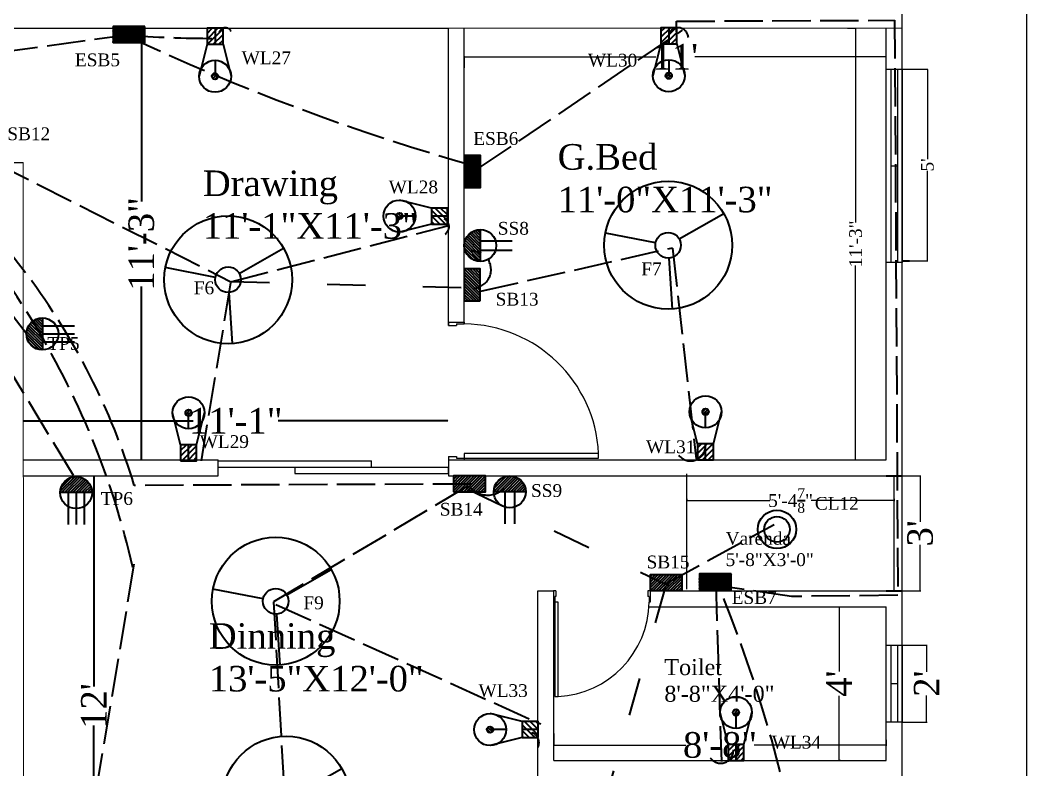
# Model space of a CAD drawing. Header units: inches. Extents: x -683 to 324, y -774 to 43.
# Drawn here: x -173.8 to 141.2, y -482.5 to -248.1 of the extents above; entities that cross this region are included whole.
import ezdxf

# ---------------------------------------------------------------- set-up
doc = ezdxf.new("R2010")
doc.units = ezdxf.units.IN
doc.header["$MEASUREMENT"] = 0
doc.linetypes.add('ACAD_ISO02W100', pattern=[15, 12, -3])
doc.linetypes.add('ACAD_ISO03W100', pattern=[30, 12, -18])
for name, color, linetype in [('Conduit', 118, 'ACAD_ISO02W100'), ('Dimention', 218, 'Continuous'), ('Door', 178, 'Continuous'), ('Emergency C', 50, 'ACAD_ISO02W100'), ('Fan', 109, 'Continuous'), ('Room Name', 10, 'Continuous'), ('SDB to SDB Conduit', 98, 'ACAD_ISO03W100'), ('sliding door', 6, 'Continuous'), ('Switch board', 182, 'Continuous'), ('Text', 38, 'Continuous'), ('veranda', 178, 'Continuous'), ('window', 78, 'Continuous')]:
    doc.layers.add(name, color=color, linetype=linetype)
doc.styles.get("Standard").update_dxf_attribs({"font": 'times.ttf', "height": 4})
doc.dimstyles.new('Horizontal', dxfattribs={"dimtxt": 0.18, "dimasz": 0.18, "dimexe": 0.18, "dimexo": 0.0625, "dimgap": 0.09, "dimtad": 0, "dimdec": 3, "dimzin": 0, "dimdsep": 46, "dimlunit": 4, "dimtxsty": 'Standard', "dimcen": 0.09, "dimadec": 0, "dimazin": 0, "dimtfac": 0.8, "dimtdec": 3, "dimtofl": 0, "dimtmove": 0, "dimatfit": 3, "dimfxl": 1, "dimtolj": 1, "dimtzin": 0, "dimarcsym": 0})

# ---------------------------------------------------------------- blocks, each defined once
blk = doc.blocks.new('window')
at = {"layer": 'window'}
for p, q in [((-12, 5), (12, 5)), ((-12, 0), (-12, 5)), ((12, 5), (12, 0)), ((-12, 3.5), (12, 3.5)), ((0, 3.5), (0, 1.5)), ((12, 1.5), (-12, 1.5)), ((12, 0), (-12, 0))]:
    blk.add_line(p, q, dxfattribs=at)
blk = doc.blocks.new('window 1')
at = {"layer": 'Door'}
for p, q in [((-0.5, 47), (-2, 47)), ((-2, 47), (-2, 5)), ((-0.5, 5), (-0.5, 47)), ((-43, 5), (-42.5, 5)), ((-43, 0), (-43, 5)), ((-42.5, 2.5), (-42.5, 5)), ((-2, 5), (0, 5)), ((-0.5, 2.5), (-0.5, 5)), ((0, 0), (0, 5)), ((-43, 0), (-42, 0)), ((-42.5, 2.5), (-42, 2.5)), ((-42, 0), (-42, 2.5)), ((-1, 2.5), (-0.5, 2.5)), ((-1, 0), (-1, 2.5)), ((-1, 0), (0, 0))]:
    blk.add_line(p, q, dxfattribs=at)
blk.add_arc((0.12, 4.43), 42.62, 92.846, 179.2373, dxfattribs=at)
blk = doc.blocks.new("6' sliding door")
at = {"layer": 'sliding door'}
for p, q in [((0, 0), (0, -72)), ((0, 0), (2, 0)), ((2, 0), (2, -48)), ((-2, -24), (-2, -72)), ((0, -24), (-2, -24)), ((0, -48), (2, -48)), ((0, -72), (-2, -72))]:
    blk.add_line(p, q, dxfattribs=at)
blk = doc.blocks.new('*D33')
at = {"layer": 'Defpoints', "color": 0, "lineweight": 40}
for p in [(97.19, -259.51), (-34.81, -262.99), (97.19, -262.99)]:
    blk.add_point(p, dxfattribs=at)
at = {"layer": 'Dimention', "color": 0, "lineweight": -2}
for p, q in [((-34.81, -262.93), (-34.81, -259.33)), ((-34.63, -259.51), (25.07, -259.51)), ((97.01, -259.51), (37.3, -259.51)), ((97.19, -262.93), (97.19, -259.33))]:
    blk.add_line(p, q, dxfattribs=at)
at = {"layer": 'Dimention', "color": 0, "lineweight": 40}
for points in [[(-34.63, -259.48), (-34.63, -259.54), (-34.81, -259.51)], [(97.01, -259.48), (97.01, -259.54), (97.19, -259.51)]]:
    blk.add_solid(points, dxfattribs=at)
at = {"layer": 'Dimention', "color": 0, "lineweight": 40, "insert": (31.19, -259.51), "char_height": 8, "attachment_point": 5}
blk.add_mtext("\\A1;11'", dxfattribs=at)
blk = doc.blocks.new('*D34')
at = {"layer": 'Defpoints', "color": 0, "lineweight": 40}
for p in [(84.98, -250.53), (84.98, -385.53), (87.62, -385.53)]:
    blk.add_point(p, dxfattribs=at)
at = {"layer": 'Dimention', "color": 0, "lineweight": -2}
for p, q in [((85.04, -250.53), (87.8, -250.53)), ((87.62, -250.71), (87.62, -311.33)), ((87.62, -385.35), (87.62, -324.73)), ((85.04, -385.53), (87.8, -385.53))]:
    blk.add_line(p, q, dxfattribs=at)
at = {"layer": 'Dimention', "color": 0, "lineweight": 40}
for points in [[(87.59, -250.71), (87.65, -250.71), (87.62, -250.53)], [(87.59, -385.35), (87.65, -385.35), (87.62, -385.53)]]:
    blk.add_solid(points, dxfattribs=at)
at = {"layer": 'Dimention', "color": 0, "lineweight": 40, "insert": (87.62, -318.03), "char_height": 4, "attachment_point": 5, "rotation": 90}
blk.add_mtext('\\A1;11\'-3"', dxfattribs=at)
blk = doc.blocks.new('*D35')
at = {"layer": 'Defpoints', "color": 0, "lineweight": 40}
for p in [(102.19, -263.35), (102.19, -323.33), (110.05, -323.33)]:
    blk.add_point(p, dxfattribs=at)
at = {"layer": 'Dimention', "color": 0, "lineweight": -2}
for p, q in [((102.25, -263.35), (110.23, -263.35)), ((110.05, -263.53), (110.05, -291.51)), ((110.05, -323.15), (110.05, -295.17)), ((102.25, -323.33), (110.23, -323.33))]:
    blk.add_line(p, q, dxfattribs=at)
at = {"layer": 'Dimention', "color": 0, "lineweight": 40}
for points in [[(110.02, -263.53), (110.08, -263.53), (110.05, -263.35)], [(110.02, -323.15), (110.08, -323.15), (110.05, -323.33)]]:
    blk.add_solid(points, dxfattribs=at)
at = {"layer": 'Dimention', "color": 0, "lineweight": 40, "insert": (110.05, -293.34), "char_height": 4, "attachment_point": 5, "rotation": 90}
blk.add_mtext("\\A1;5'", dxfattribs=at)
blk = doc.blocks.new('*D36')
at = {"layer": 'Defpoints', "color": 0, "lineweight": 40}
for p in [(102.19, -390.53), (107.81, -390.53), (102.19, -426.53)]:
    blk.add_point(p, dxfattribs=at)
at = {"layer": 'Dimention', "color": 0, "lineweight": -2}
for p, q in [((102.25, -390.53), (107.99, -390.53)), ((107.81, -390.71), (107.81, -404.91)), ((107.81, -426.35), (107.81, -412.14)), ((102.25, -426.53), (107.99, -426.53))]:
    blk.add_line(p, q, dxfattribs=at)
at = {"layer": 'Dimention', "color": 0, "lineweight": 40}
for points in [[(107.78, -390.71), (107.84, -390.71), (107.81, -390.53)], [(107.78, -426.35), (107.84, -426.35), (107.81, -426.53)]]:
    blk.add_solid(points, dxfattribs=at)
at = {"layer": 'Dimention', "color": 0, "lineweight": 40, "insert": (107.81, -408.53), "char_height": 8, "attachment_point": 5, "rotation": 90}
blk.add_mtext("\\A1;3'", dxfattribs=at)
blk = doc.blocks.new('*D37')
at = {"layer": 'Defpoints', "color": 0, "lineweight": 40}
for p in [(34.82, -397.62), (99.69, -397.62), (99.69, -398.27)]:
    blk.add_point(p, dxfattribs=at)
at = {"layer": 'Dimention', "color": 0, "lineweight": -2}
for p, q in [((34.82, -397.69), (34.82, -398.45)), ((35, -398.27), (60.76, -398.27)), ((99.51, -398.27), (73.75, -398.27)), ((99.69, -397.69), (99.69, -398.45))]:
    blk.add_line(p, q, dxfattribs=at)
at = {"layer": 'Dimention', "color": 0, "lineweight": 40}
for points in [[(35, -398.24), (35, -398.3), (34.82, -398.27)], [(99.51, -398.24), (99.51, -398.3), (99.69, -398.27)]]:
    blk.add_solid(points, dxfattribs=at)
at = {"layer": 'Dimention', "color": 0, "lineweight": 40, "insert": (67.25, -398.27), "char_height": 4, "attachment_point": 5}
blk.add_mtext('\\A1;5\'-4{\\H0.800000x;\\S7/8;}"', dxfattribs=at)
blk = doc.blocks.new('*D38')
at = {"layer": 'Defpoints', "color": 0, "lineweight": 40}
for p in [(-6.81, -471.07), (97.19, -472.99), (97.19, -474.75)]:
    blk.add_point(p, dxfattribs=at)
at = {"layer": 'Dimention', "color": 0, "lineweight": -2}
for p, q in [((-6.81, -471.13), (-6.81, -474.93)), ((-6.63, -474.75), (34.5, -474.75)), ((97.01, -474.75), (55.87, -474.75)), ((97.19, -473.05), (97.19, -474.93))]:
    blk.add_line(p, q, dxfattribs=at)
at = {"layer": 'Dimention', "color": 0, "lineweight": 40}
for points in [[(-6.63, -474.72), (-6.63, -474.78), (-6.81, -474.75)], [(97.01, -474.72), (97.01, -474.78), (97.19, -474.75)]]:
    blk.add_solid(points, dxfattribs=at)
at = {"layer": 'Dimention', "color": 0, "lineweight": 40, "insert": (45.19, -474.75), "char_height": 8, "attachment_point": 5}
blk.add_mtext('\\A1;8\'-8"', dxfattribs=at)
blk = doc.blocks.new('*D39')
at = {"layer": 'Defpoints', "color": 0, "lineweight": 40}
for p in [(102.22, -443.53), (102.22, -467.53), (109.83, -467.53)]:
    blk.add_point(p, dxfattribs=at)
at = {"layer": 'Dimention', "color": 0, "lineweight": -2}
for p, q in [((102.28, -443.53), (110.01, -443.53)), ((109.83, -443.71), (109.83, -451.8)), ((109.83, -467.35), (109.83, -459.26)), ((102.28, -467.53), (110.01, -467.53))]:
    blk.add_line(p, q, dxfattribs=at)
at = {"layer": 'Dimention', "color": 0, "lineweight": 40}
for points in [[(109.8, -443.71), (109.86, -443.71), (109.83, -443.53)], [(109.8, -467.35), (109.86, -467.35), (109.83, -467.53)]]:
    blk.add_solid(points, dxfattribs=at)
at = {"layer": 'Dimention', "color": 0, "lineweight": 40, "insert": (109.83, -455.53), "char_height": 8, "attachment_point": 5, "rotation": 90}
blk.add_mtext("\\A1;2'", dxfattribs=at)
blk = doc.blocks.new('*D40')
at = {"layer": 'Defpoints', "color": 0, "lineweight": 40}
for p in [(80.46, -431.53), (82.43, -479.53), (82.97, -479.53)]:
    blk.add_point(p, dxfattribs=at)
at = {"layer": 'Dimention', "color": 0, "lineweight": -2}
for p, q in [((80.52, -431.53), (82.61, -431.53)), ((82.43, -431.71), (82.43, -451.76)), ((82.43, -479.35), (82.43, -459.29)), ((82.91, -479.53), (82.25, -479.53))]:
    blk.add_line(p, q, dxfattribs=at)
at = {"layer": 'Dimention', "color": 0, "lineweight": 40}
for points in [[(82.4, -431.71), (82.46, -431.71), (82.43, -431.53)], [(82.4, -479.35), (82.46, -479.35), (82.43, -479.53)]]:
    blk.add_solid(points, dxfattribs=at)
at = {"layer": 'Dimention', "color": 0, "lineweight": 40, "insert": (82.43, -455.53), "char_height": 8, "attachment_point": 5, "rotation": 90}
blk.add_mtext("\\A1;4'", dxfattribs=at)
blk = doc.blocks.new('Fan')
at = {"layer": 'Fan', "lineweight": 40}
for p, q in [((1.74, 0.99), (8.69, 4.96)), ((-1.96, 0.38), (-9.82, 1.9)), ((0.13, -2), (0.65, -9.98))]:
    blk.add_line(p, q, dxfattribs=at)
for radius in [10, 2]:
    blk.add_circle((0, 0), radius, dxfattribs=at)
blk = doc.blocks.new('WL')
at = {"layer": 'Switch board', "lineweight": 40}
h = blk.add_hatch(dxfattribs=at)
h.set_pattern_fill('ANSI31', color=256, scale=5, style=0)
h.set_pattern_definition([(45, (-235.11827, 115.6762), (-0.4419417, 0.4419417), [])])
h.paths.add_polyline_path([(1, 15, 1), (-1, 15, 1)])
h = blk.add_hatch(dxfattribs=at)
h.set_pattern_fill('ANSI31', color=256, scale=10, style=0)
h.set_pattern_definition([(45, (-235.1183, 115.6762), (-0.8838835, 0.8838835), [])])
h.paths.add_polyline_path([(0, 5), (-2.5, 5), (-2.5, 0), (0, 0)])
h.paths.add_polyline_path([(0, 0), (2.5, 0), (2.5, 5), (0, 5)])
for p, q in [((-2.5, 5), (-5, 15)), ((0, 10), (0, 15)), ((2.5, 5), (5, 15)), ((0, 0), (0, 5))]:
    blk.add_line(p, q, dxfattribs=at)
blk.add_lwpolyline([(-2.5, 0), (2.5, 0), (2.5, 5), (-2.5, 5)], close=True, dxfattribs=at)
for radius in [5, 1]:
    blk.add_circle((0, 15), radius, dxfattribs=at)
blk = doc.blocks.new('SB')
at = {"layer": 'Switch board', "lineweight": 40}
h = blk.add_hatch(dxfattribs=at)
h.set_pattern_fill('ANSI31', color=256, scale=5, style=0)
h.set_pattern_definition([(45, (-224.795, 3.29954), (-0.4419417, 0.4419417), [])])
h.paths.add_polyline_path([(5, 0), (5, 5), (-5, 5), (-5, 0)])
blk.add_lwpolyline([(-5, 0), (5, 0), (5, 5), (-5, 5)], close=True, dxfattribs=at)
blk = doc.blocks.new('2 pin')
at = {"layer": 'Switch board', "lineweight": 40}
h = blk.add_hatch(dxfattribs=at)
h.set_pattern_fill('ANSI31', color=256, scale=5, style=0)
h.set_pattern_definition([(45, (-254.6713, 8.2058), (-0.4419417, 0.4419417), [])])
h.paths.add_polyline_path([(5, 5), (-5, 5, 1)])
for p, q in [((-1.5, 5), (-1.5, 15)), ((1.5, 5), (1.5, 15)), ((-5, 5), (5, 5))]:
    blk.add_line(p, q, dxfattribs=at)
blk.add_circle((0, 5), 5, dxfattribs=at)
blk = doc.blocks.new('CL')
at = {"layer": 'Switch board', "lineweight": 40}
for radius in [6, 4]:
    blk.add_circle((0, 0), radius, dxfattribs=at)
blk = doc.blocks.new('ESB')
at = {"layer": 'Switch board', "lineweight": 40}
h = blk.add_hatch(dxfattribs=at)
h.set_pattern_fill('ANSI33', color=256, style=0)
h.set_pattern_definition([(45, (320.91762, 69.20733), (-0.1767767, 0.1767767), []), (45, (321.0944, 69.20733), (-0.1767767, 0.1767767), [0.125, -0.0625])])
h.paths.add_polyline_path([(0.01, -5.06), (5.01, -5.06), (5.01, 4.94), (0.01, 4.94)])
blk.add_line((4.99, -0.12), (0.05, -0.09), dxfattribs=at)
at = {"layer": 'Switch board', "lineweight": 40, "rotation": 90}
blk.add_blockref('SB', (5.01, -0.06), dxfattribs=at)
blk = doc.blocks.new('3 pin')
at = {"layer": 'Switch board', "lineweight": 40}
h = blk.add_hatch(dxfattribs=at)
h.set_pattern_fill('ANSI31', color=256, scale=5, style=0)
h.set_pattern_definition([(45, (-257.0965, 5.305), (-0.4419417, 0.4419417), [])])
h.paths.add_polyline_path([(5, 5), (-5, 5, 1)])
for p, q in [((-2.5, 5), (-2.5, 15)), ((0, 5), (0, 15)), ((2.5, 5), (2.5, 15)), ((-5, 5), (5, 5))]:
    blk.add_line(p, q, dxfattribs=at)
blk.add_circle((0, 5), 5, dxfattribs=at)

msp = doc.modelspace()

# ---------------------------------------------------------------- linework, layer by layer
for p, q in [((141.1856, -760.5267), (141.1856, -46.5267)), ((102.1856, -388.0267), (102.1856, -245.5267)), ((-39.8144, -343.5267), (-39.8144, -250.5267)), ((-34.8144, -343.0267), (-34.8144, -250.5267)), ((97.1856, -385.5267), (97.1856, -250.5267)), ((-257.4818, -292.5267), (-172.8144, -292.5267)), ((-172.8144, -385.5267), (-111.8549, -385.5267)), ((-111.8549, -390.5267), (-111.8549, -385.5267)), ((-39.8144, -385.5267), (97.1856, -385.5267)), ((-39.8144, -385.5267), (-39.8144, -390.5267)), ((102.1856, -390.5267), (102.1856, -385.5267)), ((-172.8144, -390.5267), (-111.8549, -390.5267)), ((-39.8144, -390.5267), (97.1856, -390.5267)), ((-11.8144, -426.5267), (-6.8144, -426.5267)), ((-11.8144, -484.5267), (-11.8144, -426.5267)), ((-6.8144, -479.5267), (-6.8144, -426.5267)), ((23.3414, -426.5267), (97.1856, -426.5267)), ((102.1856, -686.5267), (102.1856, -426.5267)), ((22.9333, -431.5267), (97.1856, -431.5267)), ((97.1856, -479.5267), (97.1856, -431.5267)), ((97.1856, -479.5267), (97.1856, -431.5267)), ((-6.8144, -479.5267), (97.1856, -479.5267))]:
    msp.add_line(p, q)
at = {"color": 1}
msp.add_line((-223.8144, -250.5267), (-39.8144, -250.5267), dxfattribs=at)
at = {"color": 1, "lineweight": 9}
msp.add_line((-39.8144, -250.5267), (102.1856, -250.5267), dxfattribs=at)
at = {"color": 1, "lineweight": 18}
msp.add_line((-172.6382, -760.5267), (-172.8144, -292.5267), dxfattribs=at)
at = {"lineweight": 40}
for p, q in [((97.1856, -390.5267), (102.1856, -390.5267)), ((97.1856, -426.5267), (102.1856, -426.5267))]:
    msp.add_line(p, q, dxfattribs=at)
at = {"layer": 'Conduit', "lineweight": 40}
for p, q in [((-171.8267, -346.1839), (-223.1378, -278.3911)), ((-157.0936, -390.3983), (-223.1378, -281.6495)), ((-181.9166, -292.4751), (-107.8598, -329.8537)), ((-107.8598, -329.8537), (-39.69, -312.2837)), ((-29.6326, -332.8162), (30.4175, -319.2377)), ((30.2988, -319.3704), (37.746, -385.2068)), ((-107.961, -330.2277), (-117.1973, -385.8065)), ((-32.6696, -393.1358), (-138.0952, -393.5317)), ((-33.6249, -393.7078), (-94.5055, -429.93)), ((28.1311, -424.3247), (62.1362, -405.7468)), ((-138.1733, -418.151), (-157.644, -534.1457)), ((-94.5055, -429.93), (-91.0513, -491.1627)), ((-93.8081, -430.7465), (-10.88, -468.1234))]:
    msp.add_line(p, q, dxfattribs=at)
for centre, radius, start, end in [((-109.5857, -252.511), 2.0452, 26.586281, 159.867386), ((32.0836, -253.6503), 3.2003, 2.707618, 154.869234), ((-388.2837, -475.9331), 256.1055, 12.791214, 50.678752), ((-339.6372, -454.749), 210.6341, 16.895896, 57.132038), ((-42.3584, -312.6706), 2.7811, 304.511891, 62.649994), ((-32.2607, -326.0795), 5.8044, 274.467295, 94.51351), ((35.9604, -381.2156), 4.6859, 218.34263, 350.306109), ((-27.4921, -389.0229), 7.5431, 221.550831, 334.688521), ((-14.9004, -474.0619), 3.4544, 336.168784, 69.723839), ((45.3961, -476.4534), 3.9725, 213.886799, 3.055593)]:
    msp.add_arc(centre, radius, start, end, dxfattribs=at)
at = {"layer": 'Dimention', "lineweight": 40}
for p, q in [((-135.8601, -250.7067), (-135.8601, -304.7197)), ((102.1856, -323.3278), (104.4377, -323.3278)), ((-135.8601, -385.3467), (-135.8601, -331.3337)), ((-172.6344, -373.3422), (-119.6214, -373.3422)), ((-39.9944, -373.3422), (-93.0073, -373.3422)), ((-150.7341, -390.7067), (-150.7341, -456.4093)), ((-150.7341, -534.3467), (-150.7341, -468.6441))]:
    msp.add_line(p, q, dxfattribs=at)
for points in [[(-135.8901, -250.7067), (-135.8301, -250.7067), (-135.8601, -250.5267)], [(-172.6344, -373.3122), (-172.6344, -373.3722), (-172.8144, -373.3422)], [(-39.9944, -373.3122), (-39.9944, -373.3722), (-39.8144, -373.3422)], [(-135.8901, -385.3467), (-135.8301, -385.3467), (-135.8601, -385.5267)], [(-150.7641, -390.7067), (-150.7041, -390.7067), (-150.7341, -390.5267)]]:
    msp.add_solid(points, dxfattribs=at)
at = {"layer": 'Emergency C', "lineweight": 40}
for p, q in [((31.5494, -248.3882), (99.8158, -248.104)), ((99.8158, -248.104), (100.819, -427.8779)), ((-30.1296, -294.2725), (33.4575, -251.1723)), ((-224.8327, -264.0734), (-141.0826, -252.7926)), ((43.855, -423.841), (45.6009, -479.8959)), ((67.5365, -428.2796), (45.4755, -425.0144)), ((100.819, -427.8779), (67.5365, -428.2796))]:
    msp.add_line(p, q, dxfattribs=at)
for centre, radius, start, end in [((-111.6368, 181.6532), 435.4207, 266.165136, 269.796651), ((160.0869, 385.1267), 705.3005, 244.7512665, 254.326474), ((-356.4467, -590.3568), 433.943, 10.350125, 22.521295)]:
    msp.add_arc(centre, radius, start, end, dxfattribs=at)
at = {"layer": 'SDB to SDB Conduit', "lineweight": 40}
for p, q in [((31.5494, -251.7429), (31.5494, -248.3882)), ((-107.7338, -329.7738), (-31.6145, -331.8161)), ((-33.7271, -394.7159), (29.2335, -424.98)), ((28.172, -425.0104), (-2.0281, -531.6255))]:
    msp.add_line(p, q, dxfattribs=at)
at = {"layer": 'veranda'}
for p, q in [((34.8235, -425.9381), (34.8235, -389.9381)), ((99.6856, -426.5267), (99.6856, -390.5267)), ((102.1856, -426.5267), (102.1856, -390.5267))]:
    msp.add_line(p, q, dxfattribs=at)

# ---------------------------------------------------------------- block references
at = {"xscale": 0.7025938920000042, "yscale": 0.7025938920000243, "zscale": 0.9367918560000001, "rotation": 180}
msp.add_blockref('window 1', (-6.8701, -426.5267), dxfattribs=at)
at = {"layer": 'Conduit', "lineweight": 40}
msp.add_blockref('SB', (28.3509, -426.4491), dxfattribs=at)
at = {"layer": 'Emergency C', "lineweight": 40}
for p, rotation in [((-139.7849, -255.0611), 90), ((-29.7945, -295.4913), 180), ((43.6581, -426.2382), 90)]:
    msp.add_blockref('ESB', p, dxfattribs=dict(at, rotation=rotation))
at = {"layer": 'Fan', "lineweight": 40, "xscale": 2, "yscale": 2}
for p in [(28.9479, -318.4405), (-108.7288, -329.2457), (-93.8222, -429.7503), (-90.5649, -491.9761)]:
    msp.add_blockref('Fan', p, dxfattribs=at)
at = {"layer": 'SDB to SDB Conduit', "lineweight": 40}
for p, rotation in [((-171.8267, -346.1839), 270), ((-156.2782, -390.8056), 180)]:
    msp.add_blockref('3 pin', p, dxfattribs=dict(at, rotation=rotation))
at = {"layer": 'sliding door', "color": 0, "lineweight": 40, "rotation": 270}
msp.add_blockref('window 1', (-39.8144, -385.5267), dxfattribs=at)
at = {"layer": 'sliding door', "rotation": 90}
msp.add_blockref("6' sliding door", (-111.8554, -387.8192), dxfattribs=at)
at = {"layer": 'Switch board', "lineweight": 40}
for name, p, rotation in [('WL', (-112.8092, -250.6156), 180), ('WL', (29.1491, -250.4416), 180), ('WL', (-40.0807, -309.3068), 90), ('2 pin', (-34.8144, -318.5168), 270), ('SB', (-29.8144, -330.8557), 90), ('2 pin', (-20.616, -390.5267), 180), ('WL', (-11.7547, -469.8982), 90)]:
    msp.add_blockref(name, p, dxfattribs=dict(at, rotation=rotation))
for name, p in [('WL', (-121.0834, -385.8174)), ('WL', (40.6514, -385.5267)), ('SB', (-33.2035, -395.5566)), ('CL', (63.0099, -407.2797)), ('WL', (50.1856, -479.5267))]:
    msp.add_blockref(name, p, dxfattribs=at)
at = {"layer": 'window', "xscale": 2.52, "rotation": 90}
msp.add_blockref('window', (102.1856, -293.5878), dxfattribs=at)
at = {"layer": 'window', "rotation": 90}
msp.add_blockref('window', (102.2172, -455.5267), dxfattribs=at)

# ---------------------------------------------------------------- texts
at = {"layer": 'Dimention', "lineweight": 40, "char_height": 8, "attachment_point": 5, "rotation": 90}
for s, insert in [('\\A1;11\'-3"', (-135.8601, -318.0267)), ("\\A1;12'", (-150.7341, -462.5267))]:
    msp.add_mtext(s, dxfattribs=dict(at, insert=insert))
at = {"layer": 'Dimention', "lineweight": 40, "insert": (-106.3144, -373.3422), "char_height": 8, "attachment_point": 5}
msp.add_mtext('\\A1;11\'-1"', dxfattribs=at)
at = {"layer": 'Room Name', "lineweight": 40, "attachment_point": 1}
for s, insert, char_height, width in [('G.Bed\\P11\'-0"X11\'-3"', (-5.6275, -286.8167), 8, 38.879437), ('Drawing\\P11\'-1"X11\'-3"', (-116.6326, -295.0748), 8, 38.879437), ('Varenda\\P5\'-8"X3\'-0"', (46.9367, -408.0926), 4, 22.466213), ('Dinning\\P13\'-5"X12\'-0"', (-114.7614, -436.63), 8, 38.879437), ('Toilet\\P8\'-8"X4\'-0"', (27.7587, -447.8593), 5, 19.384617)]:
    msp.add_mtext(s, dxfattribs=dict(at, insert=insert, char_height=char_height, width=width))
at = {"layer": 'Text', "lineweight": 40, "char_height": 4, "width": 2.224964, "attachment_point": 1}
for s, insert in [('WL27', (-104.49, -257.8547)), ('ESB5', (-156.645, -258.4851)), ('WL30', (3.8529, -258.5836)), ('SB12', (-177.8066, -281.5994)), ('ESB6', (-32.0115, -283.0639)), ('WL28', (-58.4859, -298.2228)), ('SS8', (-24.3448, -311.1477)), ('F7', (20.5567, -323.8266)), ('F6', (-119.4524, -329.764)), ('SB13', (-25.0208, -333.3147)), ('TP5', (-165.2792, -347.1594)), ('WL29', (-117.6247, -377.8404)), ('WL31', (22.0343, -379.4657)), ('SS9', (-13.9463, -393.1448)), ('TP6', (-148.5643, -395.628)), ('SB14', (-42.4837, -398.9962)), ('CL12', (74.8562, -397.1631)), ('SB15', (22.2069, -415.4781)), ('F9', (-85.1782, -428.2553)), ('ESB7', (48.8424, -426.5902)), ('WL33', (-30.3861, -455.6873)), ('WL34', (61.3708, -471.8231))]:
    msp.add_mtext(s, dxfattribs=dict(at, insert=insert))

# ---------------------------------------------------------------- dimensions: what is measured, and where the dimension line sits
at = {"layer": 'Dimention', "lineweight": 40}
for base, p1, p2, picture, middle in [((87.6162, -385.5267), (84.9759, -250.5267), (84.9759, -385.5267), '*D34', (87.6162, -318.0267)), ((107.8064, -390.5267), (102.1856, -426.5267), (102.1856, -390.5267), '*D36', (107.8064, -408.5267)), ((82.4329, -479.5267), (80.4562, -431.5267), (82.972, -479.5267), '*D40', (82.4329, -455.5267)), ((109.827, -467.5267), (102.2172, -443.5267), (102.2172, -467.5267), '*D39', (109.827, -455.5267))]:
    dim = msp.add_linear_dim(base=base, p1=p1, p2=p2, angle=90, dimstyle='Horizontal', dxfattribs=at)
    dim.commit()
    dim.dimension.update_dxf_attribs({"geometry": picture, "text_midpoint": middle})
for base, p1, p2, picture, middle in [((97.1856, -259.5083), (-34.8144, -262.9928), (97.1856, -262.9928), '*D33', (31.1856, -259.5083)), ((99.6856, -398.2723), (34.8235, -397.6242), (99.6856, -397.6242), '*D37', (67.2546, -398.2723)), ((97.1856, -474.7467), (-6.8144, -471.0708), (97.1856, -472.9886), '*D38', (45.1856, -474.7467))]:
    dim = msp.add_linear_dim(base=base, p1=p1, p2=p2, dimstyle='Horizontal', dxfattribs=at)
    dim.commit()
    dim.dimension.update_dxf_attribs({"geometry": picture, "text_midpoint": middle})
dim = msp.add_linear_dim(base=(110.0475, -323.3278), p1=(102.1856, -263.3478), p2=(102.1856, -323.3278), angle=90, dimstyle='Horizontal', dxfattribs=at)
dim.commit()
dim.dimension.update_dxf_attribs({"geometry": '*D35', "text_midpoint": (110.0475, -293.3378), "dimtype": 160})

doc.saveas('drawing.dxf')
